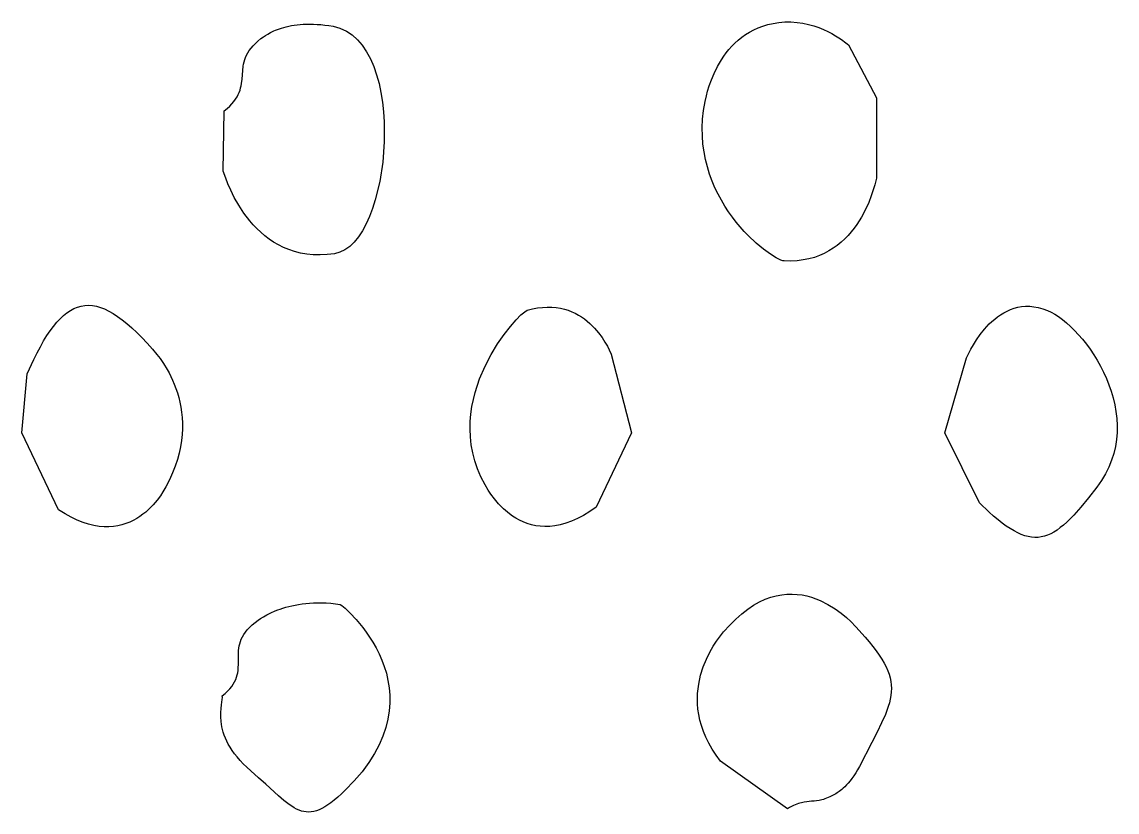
# Model space of a CAD drawing. Header units: millimetres. Extents: x 73 to 173, y -160 to -92.
# Drawn here: x 152.833 to 153.647, y -138.329 to -137.741 of the extents above; entities that cross this region are included whole.
import ezdxf

# ---------------------------------------------------------------- set-up
doc = ezdxf.new("R2010")
doc.units = ezdxf.units.MM
doc.layers.add('F.Silkscreen', color=41, linetype='CONTINUOUS', true_color=0xf2eda1)

msp = doc.modelspace()

# ---------------------------------------------------------------- linework, layer by layer
at = {"layer": 'F.Silkscreen', "linetype": 'CONTINUOUS'}
for p, q in [((153.022779, -137.746737), (153.024292, -137.746206)), ((153.024292, -137.746206), (153.02588, -137.745676)), ((153.02588, -137.745676), (153.027562, -137.745183)), ((153.027562, -137.745183), (153.029335, -137.74472)), ((153.029335, -137.74472), (153.031192, -137.744287)), ((153.031192, -137.744287), (153.033145, -137.743905)), ((153.033145, -137.743905), (153.035194, -137.743568)), ((153.035194, -137.743568), (153.037336, -137.743278)), ((153.037336, -137.743278), (153.039577, -137.743039)), ((153.039577, -137.743039), (153.041908, -137.742876)), ((153.041908, -137.742876), (153.044324, -137.742767)), ((153.044324, -137.742767), (153.046856, -137.742747)), ((153.046856, -137.742747), (153.049479, -137.742796)), ((153.049479, -137.742796), (153.052205, -137.742925)), ((153.052205, -137.742925), (153.055034, -137.743146)), ((153.055034, -137.743146), (153.057951, -137.743459)), ((153.057951, -137.743459), (153.060979, -137.743874)), ((153.060979, -137.743874), (153.064114, -137.744384)), ((153.064114, -137.744384), (153.069249, -137.74576)), ((153.069249, -137.74576), (153.073977, -137.747906)), ((153.376921, -137.746991), (153.380267, -137.74548)), ((153.380267, -137.74548), (153.383796, -137.744161)), ((153.383796, -137.744161), (153.387533, -137.743057)), ((153.387533, -137.743057), (153.391469, -137.742177)), ((153.391469, -137.742177), (153.395622, -137.741543)), ((153.395622, -137.741543), (153.399988, -137.741176)), ((153.399988, -137.741176), (153.402333, -137.741105)), ((153.402333, -137.741105), (153.40464, -137.741129)), ((153.40464, -137.741129), (153.409135, -137.741442)), ((153.409135, -137.741442), (153.413454, -137.742058)), ((153.413454, -137.742058), (153.417598, -137.742942)), ((153.417598, -137.742942), (153.421535, -137.744046)), ((153.421535, -137.744046), (153.425241, -137.745327)), ((153.425241, -137.745327), (153.428736, -137.746748)), ((153.008279, -137.755363), (153.010505, -137.753545)), ((153.010505, -137.753545), (153.012415, -137.75213)), ((153.012415, -137.75213), (153.013827, -137.751183)), ((153.013827, -137.751183), (153.015573, -137.750127)), ((153.015573, -137.750127), (153.017634, -137.749008)), ((153.017634, -137.749008), (153.020036, -137.747866)), ((153.020036, -137.747866), (153.021368, -137.7473)), ((153.021368, -137.7473), (153.022779, -137.746737)), ((153.073977, -137.747906), (153.078325, -137.750785)), ((153.078325, -137.750785), (153.082276, -137.754331)), ((153.082276, -137.754331), (153.085854, -137.758506)), ((153.36292, -137.75692), (153.365385, -137.754673)), ((153.365385, -137.754673), (153.368006, -137.752547)), ((153.368006, -137.752547), (153.37079, -137.750552)), ((153.37079, -137.750552), (153.373759, -137.748694)), ((153.373759, -137.748694), (153.376921, -137.746991)), ((153.428736, -137.746748), (153.431989, -137.748252)), ((153.431989, -137.748252), (153.43497, -137.749798)), ((153.43497, -137.749798), (153.437682, -137.751354)), ((153.437682, -137.751354), (153.440101, -137.752862)), ((153.440101, -137.752862), (153.442223, -137.754289)), ((153.442223, -137.754289), (153.445511, -137.756691)), ((153.000736, -137.764127), (153.001822, -137.762413)), ((153.001822, -137.762413), (153.003105, -137.76068)), ((153.003105, -137.76068), (153.004605, -137.758933)), ((153.004605, -137.758933), (153.006312, -137.757159)), ((153.006312, -137.757159), (153.008279, -137.755363)), ((153.085854, -137.758506), (153.08905, -137.76326)), ((153.356516, -137.764154), (153.358501, -137.761683)), ((153.358501, -137.761683), (153.360634, -137.759263)), ((153.360634, -137.759263), (153.36292, -137.75692)), ((153.445511, -137.756691), (153.447402, -137.758215)), ((153.447402, -137.758215), (153.46829, -137.797552)), ((152.997584, -137.772446), (152.99797, -137.770804)), ((152.99797, -137.770804), (152.998453, -137.769149)), ((152.998453, -137.769149), (152.999075, -137.767489)), ((152.999075, -137.767489), (152.999822, -137.765822)), ((152.999822, -137.765822), (153.000736, -137.764127)), ((153.08905, -137.76326), (153.091876, -137.768511)), ((153.091876, -137.768511), (153.094357, -137.774235)), ((153.350004, -137.774359), (153.352985, -137.769237)), ((153.352985, -137.769237), (153.354679, -137.766682)), ((153.354679, -137.766682), (153.356516, -137.764154)), ((152.996645, -137.780534), (152.996899, -137.777321)), ((152.996899, -137.777321), (152.997292, -137.774076)), ((152.997292, -137.774076), (152.997584, -137.772446)), ((153.094357, -137.774235), (153.096488, -137.780374)), ((153.347517, -137.7794), (153.350004, -137.774359)), ((152.995742, -137.7886), (152.996017, -137.786978)), ((152.996017, -137.786978), (152.996397, -137.783753)), ((152.996397, -137.783753), (152.996645, -137.780534)), ((153.096488, -137.780374), (153.098273, -137.786862)), ((153.098273, -137.786862), (153.099713, -137.793661)), ((153.343881, -137.788683), (153.34549, -137.784212)), ((153.34549, -137.784212), (153.347517, -137.7794)), ((152.992691, -137.796837), (152.993575, -137.795167)), ((152.993575, -137.795167), (152.994304, -137.793516)), ((152.994304, -137.793516), (152.994902, -137.791857)), ((152.994902, -137.791857), (152.995372, -137.790227)), ((152.995372, -137.790227), (152.995742, -137.7886)), ((153.099713, -137.793661), (153.100833, -137.800705)), ((153.341751, -137.796014), (153.342648, -137.79266)), ((153.342648, -137.79266), (153.343881, -137.788683)), ((152.987252, -137.803694), (152.988932, -137.801949)), ((152.988932, -137.801949), (152.990388, -137.800233)), ((152.990388, -137.800233), (152.991631, -137.798521)), ((152.991631, -137.798521), (152.992691, -137.796837)), ((153.100833, -137.800705), (153.101623, -137.807956)), ((153.339647, -137.80696), (153.340792, -137.800328)), ((153.340792, -137.800328), (153.341751, -137.796014)), ((153.46829, -137.797552), (153.468196, -137.857394)), ((152.982467, -137.852078), (152.983141, -137.807243)), ((152.983141, -137.807243), (152.985331, -137.805454)), ((152.985331, -137.805454), (152.987252, -137.803694)), ((153.101623, -137.807956), (153.102109, -137.815356)), ((153.338939, -137.813442), (153.339647, -137.80696)), ((153.102109, -137.815356), (153.102155, -137.83038)), ((153.338646, -137.819778), (153.338939, -137.813442)), ((153.338732, -137.825947), (153.338646, -137.819778)), ((153.339183, -137.831967), (153.338732, -137.825947)), ((153.102155, -137.83038), (153.101027, -137.845351)), ((153.339973, -137.8378), (153.339183, -137.831967)), ((153.341074, -137.843472), (153.339973, -137.8378)), ((153.342458, -137.848985), (153.341074, -137.843472)), ((152.98429, -137.857342), (152.982467, -137.852078)), ((153.101027, -137.845351), (153.098787, -137.859868)), ((153.344115, -137.854299), (153.342458, -137.848985)), ((152.985894, -137.861441), (152.98429, -137.857342)), ((153.098787, -137.859868), (153.095494, -137.87349)), ((153.34601, -137.859452), (153.344115, -137.854299)), ((153.348116, -137.864404), (153.34601, -137.859452)), ((153.468196, -137.857394), (153.466984, -137.862203)), ((152.988019, -137.866264), (152.985894, -137.861441)), ((152.990683, -137.87163), (152.988019, -137.866264)), ((153.350423, -137.869171), (153.348116, -137.864404)), ((153.46587, -137.865955), (153.464358, -137.870401)), ((153.466984, -137.862203), (153.46587, -137.865955)), ((152.993926, -137.877356), (152.990683, -137.87163)), ((153.095494, -137.87349), (153.093469, -137.879832)), ((153.352885, -137.873751), (153.350423, -137.869171)), ((153.355504, -137.878124), (153.352885, -137.873751)), ((153.462413, -137.875388), (153.459988, -137.880723)), ((153.464358, -137.870401), (153.462413, -137.875388)), ((152.997769, -137.883262), (152.993926, -137.877356)), ((153.002265, -137.889148), (152.997769, -137.883262)), ((153.093469, -137.879832), (153.091206, -137.885804)), ((153.358232, -137.882307), (153.355504, -137.878124)), ((153.361061, -137.886273), (153.358232, -137.882307)), ((153.459988, -137.880723), (153.457028, -137.886268)), ((153.00477, -137.892032), (153.002265, -137.889148)), ((153.007424, -137.894838), (153.00477, -137.892032)), ((153.088701, -137.891341), (153.085973, -137.896384)), ((153.091206, -137.885804), (153.088701, -137.891341)), ((153.363964, -137.890041), (153.361061, -137.886273)), ((153.366911, -137.893595), (153.363964, -137.890041)), ((153.453499, -137.891857), (153.451511, -137.89462)), ((153.45534, -137.889069), (153.453499, -137.891857)), ((153.457028, -137.886268), (153.45534, -137.889069)), ((153.01028, -137.897552), (153.007424, -137.894838)), ((153.013311, -137.900148), (153.01028, -137.897552)), ((153.016522, -137.902593), (153.013311, -137.900148)), ((153.083021, -137.900895), (153.079858, -137.904817)), ((153.085973, -137.896384), (153.083021, -137.900895)), ((153.369878, -137.896939), (153.366911, -137.893595)), ((153.372851, -137.900052), (153.369878, -137.896939)), ((153.378688, -137.905613), (153.372851, -137.900052)), ((153.447053, -137.899983), (153.444571, -137.902536)), ((153.449365, -137.897336), (153.447053, -137.899983)), ((153.451511, -137.89462), (153.449365, -137.897336)), ((153.019925, -137.90488), (153.016522, -137.902593)), ((153.023516, -137.906979), (153.019925, -137.90488)), ((153.027305, -137.908864), (153.023516, -137.906979)), ((153.031299, -137.910509), (153.027305, -137.908864)), ((153.076492, -137.908089), (153.072927, -137.910661)), ((153.079858, -137.904817), (153.076492, -137.908089)), ((153.384233, -137.910249), (153.378688, -137.905613)), ((153.43908, -137.907301), (153.436054, -137.909469)), ((153.441914, -137.904978), (153.43908, -137.907301)), ((153.444571, -137.902536), (153.441914, -137.904978)), ((153.035501, -137.911903), (153.031299, -137.910509)), ((153.039908, -137.913008), (153.035501, -137.911903)), ((153.044528, -137.91381), (153.039908, -137.913008)), ((153.049362, -137.914291), (153.044528, -137.91381)), ((153.05443, -137.914414), (153.049362, -137.914291)), ((153.059718, -137.914165), (153.05443, -137.914414)), ((153.065228, -137.913518), (153.059718, -137.914165)), ((153.06917, -137.912491), (153.065228, -137.913518)), ((153.072927, -137.910661), (153.06917, -137.912491)), ((153.389291, -137.913935), (153.384233, -137.910249)), ((153.393664, -137.916621), (153.389291, -137.913935)), ((153.397165, -137.918286), (153.393664, -137.916621)), ((153.417961, -137.917352), (153.413716, -137.918194)), ((153.422003, -137.916235), (153.417961, -137.917352)), ((153.425815, -137.914872), (153.422003, -137.916235)), ((153.429438, -137.913273), (153.425815, -137.914872)), ((153.432844, -137.911467), (153.429438, -137.913273)), ((153.436054, -137.909469), (153.432844, -137.911467)), ((153.39853, -137.918742), (153.397165, -137.918286)), ((153.399595, -137.918928), (153.39853, -137.918742)), ((153.404537, -137.919006), (153.399595, -137.918928)), ((153.409237, -137.918759), (153.404537, -137.919006)), ((153.413716, -137.918194), (153.409237, -137.918759)), ((152.863647, -137.959498), (152.866194, -137.957454)), ((152.866194, -137.957454), (152.868777, -137.955716)), ((152.868777, -137.955716), (152.871389, -137.954313)), ((152.871389, -137.954313), (152.874051, -137.953223)), ((152.874051, -137.953223), (152.876756, -137.952454)), ((152.876756, -137.952454), (152.879519, -137.952006)), ((152.879519, -137.952006), (152.882328, -137.95189)), ((152.882328, -137.95189), (152.885197, -137.952088)), ((152.885197, -137.952088), (152.888141, -137.952616)), ((152.888141, -137.952616), (152.891137, -137.953465)), ((152.891137, -137.953465), (152.894224, -137.954642)), ((152.894224, -137.954642), (152.897365, -137.956144)), ((152.897365, -137.956144), (152.900607, -137.957981)), ((152.900607, -137.957981), (152.903925, -137.960151)), ((153.203852, -137.959067), (153.206634, -137.956662)), ((153.206634, -137.956662), (153.208361, -137.955629)), ((153.208361, -137.955629), (153.21235, -137.95462)), ((153.21235, -137.95462), (153.216181, -137.953895)), ((153.216181, -137.953895), (153.219867, -137.953447)), ((153.219867, -137.953447), (153.223401, -137.953255)), ((153.223401, -137.953255), (153.226789, -137.953311)), ((153.226789, -137.953311), (153.230039, -137.953593)), ((153.230039, -137.953593), (153.233143, -137.954079)), ((153.233143, -137.954079), (153.236109, -137.954757)), ((153.236109, -137.954757), (153.238932, -137.955629)), ((153.238932, -137.955629), (153.241632, -137.956657)), ((153.241632, -137.956657), (153.244195, -137.957833)), ((153.244195, -137.957833), (153.246624, -137.959134)), ((153.560525, -137.958885), (153.562875, -137.957442)), ((153.562875, -137.957442), (153.56533, -137.956163)), ((153.56533, -137.956163), (153.567892, -137.955043)), ((153.567892, -137.955043), (153.570543, -137.954114)), ((153.570543, -137.954114), (153.573293, -137.953402)), ((153.573293, -137.953402), (153.576141, -137.952897)), ((153.576141, -137.952897), (153.579089, -137.952647)), ((153.579089, -137.952647), (153.582137, -137.952652)), ((153.582137, -137.952652), (153.585289, -137.952946)), ((153.585289, -137.952946), (153.588523, -137.953535)), ((153.588523, -137.953535), (153.591875, -137.95444)), ((153.591875, -137.95444), (153.595309, -137.95568)), ((153.595309, -137.95568), (153.598001, -137.956917)), ((153.598001, -137.956917), (153.600792, -137.958469)), ((152.856176, -137.96754), (152.858646, -137.964543)), ((152.858646, -137.964543), (152.861133, -137.961856)), ((152.861133, -137.961856), (152.863647, -137.959498)), ((152.903925, -137.960151), (152.907327, -137.962642)), ((152.907327, -137.962642), (152.910827, -137.965469)), ((152.910827, -137.965469), (152.914436, -137.968621)), ((153.195959, -137.967613), (153.200224, -137.962753)), ((153.200224, -137.962753), (153.203852, -137.959067)), ((153.246624, -137.959134), (153.248919, -137.960571)), ((153.248919, -137.960571), (153.251099, -137.962078)), ((153.251099, -137.962078), (153.253153, -137.963682)), ((153.253153, -137.963682), (153.255073, -137.965364)), ((153.255073, -137.965364), (153.258576, -137.968838)), ((153.550292, -137.967691), (153.552125, -137.965768)), ((153.552125, -137.965768), (153.554077, -137.963912)), ((153.554077, -137.963912), (153.556122, -137.962135)), ((153.556122, -137.962135), (153.558274, -137.960449)), ((153.558274, -137.960449), (153.560525, -137.958885)), ((153.600792, -137.958469), (153.603656, -137.960323)), ((153.603656, -137.960323), (153.606595, -137.962472)), ((153.606595, -137.962472), (153.609557, -137.96491)), ((153.609557, -137.96491), (153.612546, -137.967613)), ((152.848859, -137.97841), (152.851293, -137.974475)), ((152.851293, -137.974475), (152.853727, -137.970851)), ((152.853727, -137.970851), (152.856176, -137.96754)), ((152.914436, -137.968621), (152.918133, -137.972118)), ((152.918133, -137.972118), (152.921934, -137.975943)), ((153.186471, -137.980541), (153.191303, -137.973585)), ((153.191303, -137.973585), (153.195959, -137.967613)), ((153.258576, -137.968838), (153.261595, -137.972408)), ((153.261595, -137.972408), (153.264187, -137.975914)), ((153.542595, -137.977508), (153.545361, -137.973604)), ((153.545361, -137.973604), (153.548536, -137.969644)), ((153.548536, -137.969644), (153.550292, -137.967691)), ((153.612546, -137.967613), (153.615539, -137.97056)), ((153.615539, -137.97056), (153.618511, -137.973758)), ((153.618511, -137.973758), (153.621442, -137.977167)), ((152.844014, -137.987229), (152.846434, -137.982665)), ((152.846434, -137.982665), (152.848859, -137.97841)), ((152.921934, -137.975943), (152.925851, -137.980108)), ((152.925851, -137.980108), (152.929885, -137.984597)), ((153.18168, -137.988428), (153.186471, -137.980541)), ((153.264187, -137.975914), (153.266331, -137.979244)), ((153.266331, -137.979244), (153.268073, -137.982284)), ((153.268073, -137.982284), (153.269413, -137.984897)), ((153.538326, -137.984542), (153.540252, -137.981209)), ((153.540252, -137.981209), (153.542595, -137.977508)), ((153.621442, -137.977167), (153.624311, -137.980799)), ((153.624311, -137.980799), (153.627106, -137.984626)), ((152.841586, -137.992094), (152.844014, -137.987229)), ((152.929885, -137.984597), (152.933128, -137.988465)), ((152.933128, -137.988465), (152.93544, -137.991517)), ((153.177143, -137.997132), (153.18168, -137.988428)), ((153.269413, -137.984897), (153.270971, -137.988297)), ((153.270971, -137.988297), (153.286015, -138.046625)), ((153.535082, -137.990979), (153.536821, -137.98739)), ((153.536821, -137.98739), (153.538326, -137.984542)), ((153.627106, -137.984626), (153.629794, -137.988632)), ((153.629794, -137.988632), (153.632371, -137.992818)), ((152.836703, -138.002761), (152.841586, -137.992094)), ((152.93544, -137.991517), (152.938028, -137.995279)), ((152.938028, -137.995279), (152.940743, -137.999735)), ((153.173102, -138.006561), (153.177143, -137.997132)), ((153.51916, -138.046668), (153.535082, -137.990979)), ((153.632371, -137.992818), (153.634808, -137.997167)), ((153.634808, -137.997167), (153.637076, -138.00166)), ((152.832711, -138.046723), (152.836703, -138.002761)), ((152.940743, -137.999735), (152.942106, -138.002215)), ((152.942106, -138.002215), (152.943457, -138.004853)), ((152.943457, -138.004853), (152.944771, -138.007654)), ((153.169771, -138.016641), (153.173102, -138.006561)), ((153.637076, -138.00166), (153.639171, -138.006285)), ((153.639171, -138.006285), (153.64107, -138.011022)), ((152.944771, -138.007654), (152.946025, -138.010602)), ((152.946025, -138.010602), (152.947216, -138.013715)), ((152.947216, -138.013715), (152.948323, -138.016973)), ((153.64107, -138.011022), (153.642747, -138.015864)), ((152.948323, -138.016973), (152.949316, -138.020375)), ((152.949316, -138.020375), (152.950188, -138.023919)), ((153.167372, -138.027267), (153.16844, -138.02189)), ((153.16844, -138.02189), (153.169771, -138.016641)), ((153.642747, -138.015864), (153.64419, -138.020806)), ((153.64419, -138.020806), (153.645365, -138.025824)), ((152.950188, -138.023919), (152.950927, -138.027604)), ((152.950927, -138.027604), (152.951487, -138.031429)), ((152.951487, -138.031429), (152.951893, -138.035388)), ((153.166578, -138.032757), (153.167372, -138.027267)), ((153.645365, -138.025824), (153.646268, -138.030903)), ((153.646268, -138.030903), (153.646873, -138.036035)), ((152.951893, -138.035388), (152.952103, -138.039474)), ((152.952103, -138.039474), (152.9521, -138.043688)), ((153.166003, -138.044045), (153.166125, -138.03835)), ((153.166125, -138.03835), (153.166578, -138.032757)), ((153.646873, -138.036035), (153.647153, -138.041202)), ((152.860023, -138.103975), (152.832711, -138.046723)), ((152.9521, -138.043688), (152.951869, -138.048026)), ((153.166256, -138.049813), (153.166003, -138.044045)), ((153.286015, -138.046625), (153.259867, -138.10193)), ((153.544725, -138.098905), (153.51916, -138.046668)), ((153.647098, -138.046402), (153.646681, -138.051611)), ((153.647153, -138.041202), (153.647098, -138.046402)), ((152.951391, -138.05249), (152.950657, -138.057076)), ((152.951869, -138.048026), (152.951391, -138.05249)), ((153.166895, -138.055646), (153.166256, -138.049813)), ((153.167975, -138.061542), (153.166895, -138.055646)), ((153.646681, -138.051611), (153.645885, -138.056805)), ((152.94965, -138.061757), (152.948336, -138.066565)), ((152.950657, -138.057076), (152.94965, -138.061757)), ((153.169508, -138.067487), (153.167975, -138.061542)), ((153.644701, -138.062002), (153.643093, -138.067162)), ((153.645885, -138.056805), (153.644701, -138.062002)), ((152.94671, -138.07148), (152.944756, -138.076498)), ((152.948336, -138.066565), (152.94671, -138.07148)), ((153.171523, -138.073456), (153.169508, -138.067487)), ((153.641038, -138.072272), (153.638533, -138.077331)), ((153.643093, -138.067162), (153.641038, -138.072272)), ((152.944756, -138.076498), (152.942441, -138.081623)), ((153.174045, -138.079463), (153.171523, -138.073456)), ((153.177099, -138.085471), (153.174045, -138.079463)), ((153.638533, -138.077331), (153.635546, -138.082322)), ((152.939776, -138.086838), (152.937567, -138.090639)), ((152.942441, -138.081623), (152.939776, -138.086838)), ((153.17947, -138.08944), (153.177099, -138.085471)), ((153.632065, -138.087229), (153.625942, -138.095042)), ((153.635546, -138.082322), (153.632065, -138.087229)), ((152.93568, -138.093515), (152.933257, -138.096791)), ((152.937567, -138.090639), (152.93568, -138.093515)), ((153.181494, -138.092465), (153.17947, -138.08944)), ((153.184076, -138.095915), (153.181494, -138.092465)), ((153.18723, -138.099611), (153.184076, -138.095915)), ((153.625942, -138.095042), (153.620228, -138.101962)), ((152.86479, -138.106977), (152.860023, -138.103975)), ((152.926792, -138.103885), (152.924827, -138.105641)), ((152.928613, -138.102098), (152.926792, -138.103885)), ((152.930302, -138.100307), (152.928613, -138.102098)), ((152.933257, -138.096791), (152.930302, -138.100307)), ((153.190952, -138.103357), (153.18723, -138.099611)), ((153.195239, -138.106971), (153.190952, -138.103357)), ((153.259867, -138.10193), (153.25504, -138.105263)), ((153.551946, -138.105678), (153.544725, -138.098905)), ((153.620228, -138.101962), (153.614859, -138.10798)), ((152.869394, -138.109534), (152.86479, -138.106977)), ((152.873843, -138.111665), (152.869394, -138.109534)), ((152.878153, -138.113387), (152.873843, -138.111665)), ((152.915571, -138.111918), (152.912904, -138.113196)), ((152.918095, -138.110512), (152.915571, -138.111918)), ((152.920482, -138.108977), (152.918095, -138.110512)), ((152.922717, -138.107337), (152.920482, -138.108977)), ((152.924827, -138.105641), (152.922717, -138.107337)), ((153.197596, -138.108668), (153.195239, -138.106971)), ((153.20011, -138.110258), (153.197596, -138.108668)), ((153.202753, -138.111719), (153.20011, -138.110258)), ((153.205542, -138.113032), (153.202753, -138.111719)), ((153.20848, -138.114157), (153.205542, -138.113032)), ((153.241417, -138.112448), (153.237177, -138.113983)), ((153.245814, -138.110505), (153.241417, -138.112448)), ((153.250358, -138.108115), (153.245814, -138.110505)), ((153.25504, -138.105263), (153.250358, -138.108115)), ((153.555344, -138.108668), (153.551946, -138.105678)), ((153.558608, -138.1114), (153.555344, -138.108668)), ((153.561745, -138.113863), (153.558608, -138.1114)), ((153.612282, -138.11065), (153.609768, -138.113098)), ((153.614859, -138.10798), (153.612282, -138.11065)), ((152.882294, -138.114725), (152.878153, -138.113387)), ((152.886298, -138.115702), (152.882294, -138.114725)), ((152.890148, -138.116346), (152.886298, -138.115702)), ((152.893839, -138.116668), (152.890148, -138.116346)), ((152.897378, -138.116691), (152.893839, -138.116668)), ((152.900781, -138.116457), (152.897378, -138.116691)), ((152.904035, -138.115959), (152.900781, -138.116457)), ((152.907137, -138.115243), (152.904035, -138.115959)), ((152.910088, -138.114299), (152.907137, -138.115243)), ((152.912904, -138.113196), (152.910088, -138.114299)), ((153.21156, -138.115092), (153.20848, -138.114157)), ((153.214784, -138.115799), (153.21156, -138.115092)), ((153.218153, -138.116258), (153.214784, -138.115799)), ((153.221663, -138.116441), (153.218153, -138.116258)), ((153.225326, -138.116327), (153.221663, -138.116441)), ((153.229133, -138.115901), (153.225326, -138.116327)), ((153.233074, -138.115131), (153.229133, -138.115901)), ((153.237177, -138.113983), (153.233074, -138.115131)), ((153.564781, -138.116069), (153.561745, -138.113863)), ((153.567698, -138.118008), (153.564781, -138.116069)), ((153.57053, -138.119705), (153.567698, -138.118008)), ((153.573272, -138.121143), (153.57053, -138.119705)), ((153.575933, -138.122323), (153.573272, -138.121143)), ((153.600114, -138.120531), (153.597772, -138.121801)), ((153.602484, -138.119024), (153.600114, -138.120531)), ((153.604876, -138.11728), (153.602484, -138.119024)), ((153.607305, -138.115311), (153.604876, -138.11728)), ((153.609768, -138.113098), (153.607305, -138.115311)), ((153.57853, -138.123253), (153.575933, -138.122323)), ((153.581053, -138.123941), (153.57853, -138.123253)), ((153.583535, -138.124363), (153.581053, -138.123941)), ((153.585963, -138.124554), (153.583535, -138.124363)), ((153.588366, -138.124488), (153.585963, -138.124554)), ((153.590734, -138.124172), (153.588366, -138.124488)), ((153.593079, -138.123627), (153.590734, -138.124172)), ((153.595427, -138.122837), (153.593079, -138.123627)), ((153.597772, -138.121801), (153.595427, -138.122837)), ((153.385392, -138.170547), (153.389587, -138.169019)), ((153.389587, -138.169019), (153.393697, -138.167887)), ((153.393697, -138.167887), (153.397726, -138.167135)), ((153.397726, -138.167135), (153.401672, -138.166733)), ((153.401672, -138.166733), (153.405528, -138.166656)), ((153.405528, -138.166656), (153.409279, -138.166871)), ((153.409279, -138.166871), (153.412921, -138.167355)), ((153.412921, -138.167355), (153.416442, -138.168074)), ((153.416442, -138.168074), (153.419861, -138.169019)), ((153.419861, -138.169019), (153.423136, -138.170144)), ((153.022919, -138.1785), (153.024834, -138.177802)), ((153.024834, -138.177802), (153.026845, -138.177122)), ((153.026845, -138.177122), (153.02896, -138.176479)), ((153.02896, -138.176479), (153.031189, -138.175878)), ((153.031189, -138.175878), (153.033501, -138.175318)), ((153.033501, -138.175318), (153.035917, -138.174808)), ((153.035917, -138.174808), (153.03844, -138.174352)), ((153.03844, -138.174352), (153.041074, -138.17397)), ((153.041074, -138.17397), (153.043802, -138.173646)), ((153.043802, -138.173646), (153.046636, -138.1734)), ((153.046636, -138.1734), (153.049578, -138.173236)), ((153.049578, -138.173236), (153.052618, -138.173159)), ((153.052618, -138.173159), (153.055772, -138.173177)), ((153.055772, -138.173177), (153.05902, -138.173301)), ((153.05902, -138.173301), (153.062381, -138.173525)), ((153.062381, -138.173525), (153.065844, -138.173862)), ((153.065844, -138.173862), (153.069421, -138.174323)), ((153.069421, -138.174323), (153.070539, -138.175095)), ((153.070539, -138.175095), (153.073126, -138.177278)), ((153.073126, -138.177278), (153.076833, -138.180801)), ((153.368016, -138.181261), (153.37245, -138.177843)), ((153.37245, -138.177843), (153.376817, -138.17494)), ((153.376817, -138.17494), (153.381143, -138.172508)), ((153.381143, -138.172508), (153.385392, -138.170547)), ((153.423136, -138.170144), (153.426285, -138.171425)), ((153.426285, -138.171425), (153.432158, -138.174368)), ((153.432158, -138.174368), (153.437429, -138.177613)), ((153.437429, -138.177613), (153.442031, -138.180959)), ((153.006174, -138.187815), (153.008479, -138.186104)), ((153.008479, -138.186104), (153.010221, -138.184917)), ((153.010221, -138.184917), (153.012344, -138.183584)), ((153.012344, -138.183584), (153.014863, -138.18216)), ((153.014863, -138.18216), (153.017789, -138.180684)), ((153.017789, -138.180684), (153.021108, -138.179221)), ((153.021108, -138.179221), (153.022919, -138.1785)), ((153.076833, -138.180801), (153.081324, -138.185579)), ((153.081324, -138.185579), (153.08627, -138.19155)), ((153.35905, -138.189748), (153.363554, -138.18522)), ((153.363554, -138.18522), (153.368016, -138.181261)), ((153.442031, -138.180959), (153.445921, -138.184176)), ((153.445921, -138.184176), (153.449051, -138.187054)), ((152.998879, -138.194998), (153.000326, -138.193225)), ((153.000326, -138.193225), (153.002008, -138.191443)), ((153.002008, -138.191443), (153.003955, -138.189642)), ((153.003955, -138.189642), (153.006174, -138.187815)), ((153.08627, -138.19155), (153.088806, -138.194943)), ((153.354517, -138.194867), (153.35905, -138.189748)), ((153.449051, -138.187054), (153.452812, -138.190924)), ((153.452812, -138.190924), (153.459728, -138.198668)), ((152.994659, -138.203607), (152.995171, -138.201912)), ((152.995171, -138.201912), (152.995831, -138.200203)), ((152.995831, -138.200203), (152.996653, -138.198478)), ((152.996653, -138.198478), (152.997664, -138.196748)), ((152.997664, -138.196748), (152.998879, -138.194998)), ((153.088806, -138.194943), (153.091318, -138.198611)), ((153.091318, -138.198611), (153.093781, -138.202529)), ((153.093781, -138.202529), (153.096136, -138.206696)), ((153.346809, -138.20553), (153.349265, -138.201757)), ((153.349265, -138.201757), (153.351472, -138.198691)), ((153.351472, -138.198691), (153.354517, -138.194867)), ((153.459728, -138.198668), (153.462775, -138.202251)), ((153.462775, -138.202251), (153.465532, -138.205689)), ((152.993696, -138.211948), (152.993835, -138.208623)), ((152.993835, -138.208623), (152.994011, -138.206966)), ((152.994011, -138.206966), (152.994278, -138.205284)), ((152.994278, -138.205284), (152.994659, -138.203607)), ((153.096136, -138.206696), (153.098351, -138.211097)), ((153.341748, -138.215041), (153.344252, -138.209967)), ((153.344252, -138.209967), (153.346809, -138.20553)), ((153.465532, -138.205689), (153.46801, -138.208971)), ((153.46801, -138.208971), (153.470226, -138.212112)), ((152.993618, -138.221837), (152.993741, -138.218538)), ((152.993716, -138.215249), (152.993696, -138.211948)), ((152.993741, -138.218538), (152.993716, -138.215249)), ((153.098351, -138.211097), (153.10039, -138.215725)), ((153.10039, -138.215725), (153.102192, -138.220575)), ((153.339435, -138.220698), (153.341748, -138.215041)), ((153.470226, -138.212112), (153.472198, -138.215138)), ((153.472198, -138.215138), (153.473896, -138.218063)), ((153.473896, -138.218063), (153.475358, -138.220891)), ((152.992357, -138.228503), (152.992837, -138.22683)), ((152.992837, -138.22683), (152.993207, -138.225167)), ((152.993207, -138.225167), (152.993457, -138.2235)), ((152.993457, -138.2235), (152.993618, -138.221837)), ((153.102192, -138.220575), (153.103724, -138.22562)), ((153.103724, -138.22562), (153.104942, -138.230872)), ((153.336002, -138.233588), (153.33747, -138.226891)), ((153.33747, -138.226891), (153.339435, -138.220698)), ((153.475358, -138.220891), (153.476572, -138.223646)), ((153.476572, -138.223646), (153.477565, -138.22634)), ((153.477565, -138.22634), (153.478332, -138.228983)), ((152.988733, -138.235319), (152.989925, -138.233608)), ((152.989925, -138.233608), (152.990915, -138.231885)), ((152.990915, -138.231885), (152.991715, -138.230189)), ((152.991715, -138.230189), (152.992357, -138.228503)), ((153.104942, -138.230872), (153.105817, -138.236302)), ((153.335504, -138.237113), (153.336002, -138.233588)), ((153.478332, -138.228983), (153.478867, -138.231603)), ((153.478867, -138.231603), (153.479194, -138.234197)), ((153.479194, -138.234197), (153.479306, -138.236797)), ((152.981587, -138.242388), (152.983765, -138.240594)), ((152.981772, -138.243484), (152.981587, -138.242388)), ((152.983765, -138.240594), (152.985682, -138.238819)), ((152.985682, -138.238819), (152.987322, -138.237063)), ((152.987322, -138.237063), (152.988733, -138.235319)), ((153.105817, -138.236302), (153.106283, -138.241922)), ((153.106283, -138.241922), (153.106312, -138.247707)), ((153.335063, -138.244481), (153.335182, -138.240743)), ((153.335182, -138.240743), (153.335504, -138.237113)), ((153.478936, -138.242044), (153.478467, -138.244722)), ((153.479223, -138.239401), (153.478936, -138.242044)), ((153.479306, -138.236797), (153.479223, -138.239401)), ((152.980831, -138.25178), (152.981143, -138.249161)), ((152.981143, -138.249161), (152.981704, -138.244991)), ((152.981704, -138.244991), (152.981772, -138.243484)), ((153.106312, -138.247707), (153.105858, -138.253641)), ((153.335156, -138.248317), (153.335063, -138.244481)), ((153.335491, -138.25225), (153.335156, -138.248317)), ((153.476982, -138.250255), (153.475984, -138.253148)), ((153.477808, -138.247449), (153.476982, -138.250255)), ((153.478467, -138.244722), (153.477808, -138.247449)), ((152.980579, -138.258003), (152.980621, -138.254741)), ((152.980824, -138.261555), (152.980579, -138.258003)), ((152.980621, -138.254741), (152.980831, -138.25178)), ((153.105858, -138.253641), (153.104882, -138.259739)), ((153.336079, -138.256268), (153.335491, -138.25225)), ((153.336945, -138.260371), (153.336079, -138.256268)), ((153.474814, -138.256134), (153.47202, -138.262485)), ((153.475984, -138.253148), (153.474814, -138.256134)), ((152.981406, -138.265383), (152.980824, -138.261555)), ((152.981865, -138.267394), (152.981406, -138.265383)), ((152.982449, -138.269449), (152.981865, -138.267394)), ((153.103344, -138.265953), (153.101191, -138.272305)), ((153.104882, -138.259739), (153.103344, -138.265953)), ((153.338098, -138.264545), (153.336945, -138.260371)), ((153.339558, -138.268798), (153.338098, -138.264545)), ((153.47202, -138.262485), (153.468642, -138.269406)), ((152.983155, -138.271581), (152.982449, -138.269449)), ((152.984009, -138.273751), (152.983155, -138.271581)), ((152.985027, -138.27599), (152.984009, -138.273751)), ((153.101191, -138.272305), (153.098385, -138.278777)), ((153.341359, -138.273121), (153.339558, -138.268798)), ((153.34351, -138.277498), (153.341359, -138.273121)), ((153.468642, -138.269406), (153.464733, -138.277029)), ((152.986199, -138.278265), (152.985027, -138.27599)), ((152.987547, -138.280601), (152.986199, -138.278265)), ((152.989086, -138.28298), (152.987547, -138.280601)), ((152.990823, -138.285398), (152.989086, -138.28298)), ((153.098385, -138.278777), (153.09489, -138.285369)), ((153.346025, -138.281949), (153.34351, -138.277498)), ((153.348916, -138.286436), (153.346025, -138.281949)), ((153.464733, -138.277029), (153.455536, -138.294818)), ((152.992776, -138.287854), (152.990823, -138.285398)), ((152.994939, -138.290351), (152.992776, -138.287854)), ((152.997327, -138.29288), (152.994939, -138.290351)), ((153.090658, -138.292051), (153.085648, -138.298814)), ((153.09489, -138.285369), (153.090658, -138.292051)), ((153.352225, -138.290971), (153.348916, -138.286436)), ((153.402085, -138.326317), (153.352225, -138.290971)), ((152.999971, -138.295437), (152.997327, -138.29288)), ((153.002868, -138.298028), (152.999971, -138.295437)), ((153.00878, -138.303248), (153.002868, -138.298028)), ((153.085648, -138.298814), (153.07981, -138.305664)), ((153.452769, -138.299741), (153.45138, -138.301897)), ((153.454161, -138.297391), (153.452769, -138.299741)), ((153.455536, -138.294818), (153.454161, -138.297391)), ((153.01414, -138.308122), (153.00878, -138.303248)), ((153.023472, -138.316645), (153.01414, -138.308122)), ((153.07981, -138.305664), (153.073122, -138.312591)), ((153.447275, -138.307226), (153.445975, -138.308659)), ((153.448626, -138.305639), (153.447275, -138.307226)), ((153.449985, -138.303859), (153.448626, -138.305639)), ((153.45138, -138.301897), (153.449985, -138.303859)), ((153.027602, -138.320195), (153.023472, -138.316645)), ((153.070269, -138.315296), (153.067567, -138.317731)), ((153.073122, -138.312591), (153.070269, -138.315296)), ((153.436436, -138.316045), (153.434973, -138.316813)), ((153.437956, -138.315171), (153.436436, -138.316045)), ((153.438944, -138.314559), (153.437956, -138.315171)), ((153.440474, -138.313521), (153.438944, -138.314559)), ((153.441396, -138.312831), (153.440474, -138.313521)), ((153.442427, -138.311999), (153.441396, -138.312831)), ((153.443535, -138.311038), (153.442427, -138.311999)), ((153.44472, -138.309922), (153.443535, -138.311038)), ((153.445975, -138.308659), (153.44472, -138.309922)), ((153.029569, -138.32177), (153.027602, -138.320195)), ((153.03148, -138.323202), (153.029569, -138.32177)), ((153.033342, -138.324494), (153.03148, -138.323202)), ((153.035181, -138.325626), (153.033342, -138.324494)), ((153.060169, -138.323502), (153.057923, -138.32494)), ((153.062533, -138.321833), (153.060169, -138.323502)), ((153.064988, -138.319909), (153.062533, -138.321833)), ((153.067567, -138.317731), (153.064988, -138.319909)), ((153.405041, -138.324691), (153.403596, -138.32545)), ((153.406411, -138.324016), (153.405041, -138.324691)), ((153.407721, -138.323439), (153.406411, -138.324016)), ((153.408958, -138.322938), (153.407721, -138.323439)), ((153.410135, -138.322502), (153.408958, -138.322938)), ((153.411268, -138.322138), (153.410135, -138.322502)), ((153.412355, -138.321835), (153.411268, -138.322138)), ((153.414397, -138.32139), (153.412355, -138.321835)), ((153.41634, -138.321097), (153.414397, -138.32139)), ((153.418177, -138.32091), (153.41634, -138.321097)), ((153.419983, -138.320784), (153.418177, -138.32091)), ((153.421792, -138.320647), (153.419983, -138.320784)), ((153.423642, -138.320463), (153.421792, -138.320647)), ((153.425569, -138.32016), (153.423642, -138.320463)), ((153.427633, -138.319705), (153.425569, -138.32016)), ((153.428726, -138.319396), (153.427633, -138.319705)), ((153.429857, -138.319027), (153.428726, -138.319396)), ((153.431043, -138.318598), (153.429857, -138.319027)), ((153.432286, -138.318084), (153.431043, -138.318598)), ((153.433595, -138.317497), (153.432286, -138.318084)), ((153.434973, -138.316813), (153.433595, -138.317497)), ((153.036982, -138.326593), (153.035181, -138.325626)), ((153.038776, -138.327403), (153.036982, -138.326593)), ((153.04056, -138.328038), (153.038776, -138.327403)), ((153.042344, -138.328487), (153.04056, -138.328038)), ((153.04415, -138.32876), (153.042344, -138.328487)), ((153.045967, -138.328838), (153.04415, -138.32876)), ((153.047828, -138.328715), (153.045967, -138.328838)), ((153.049725, -138.328394), (153.047828, -138.328715)), ((153.051676, -138.327868), (153.049725, -138.328394)), ((153.053687, -138.327113), (153.051676, -138.327868)), ((153.055764, -138.326142), (153.053687, -138.327113)), ((153.057923, -138.32494), (153.055764, -138.326142)), ((153.403596, -138.32545), (153.402085, -138.326317))]:
    msp.add_line(p, q, dxfattribs=at)

doc.saveas('drawing.dxf')
